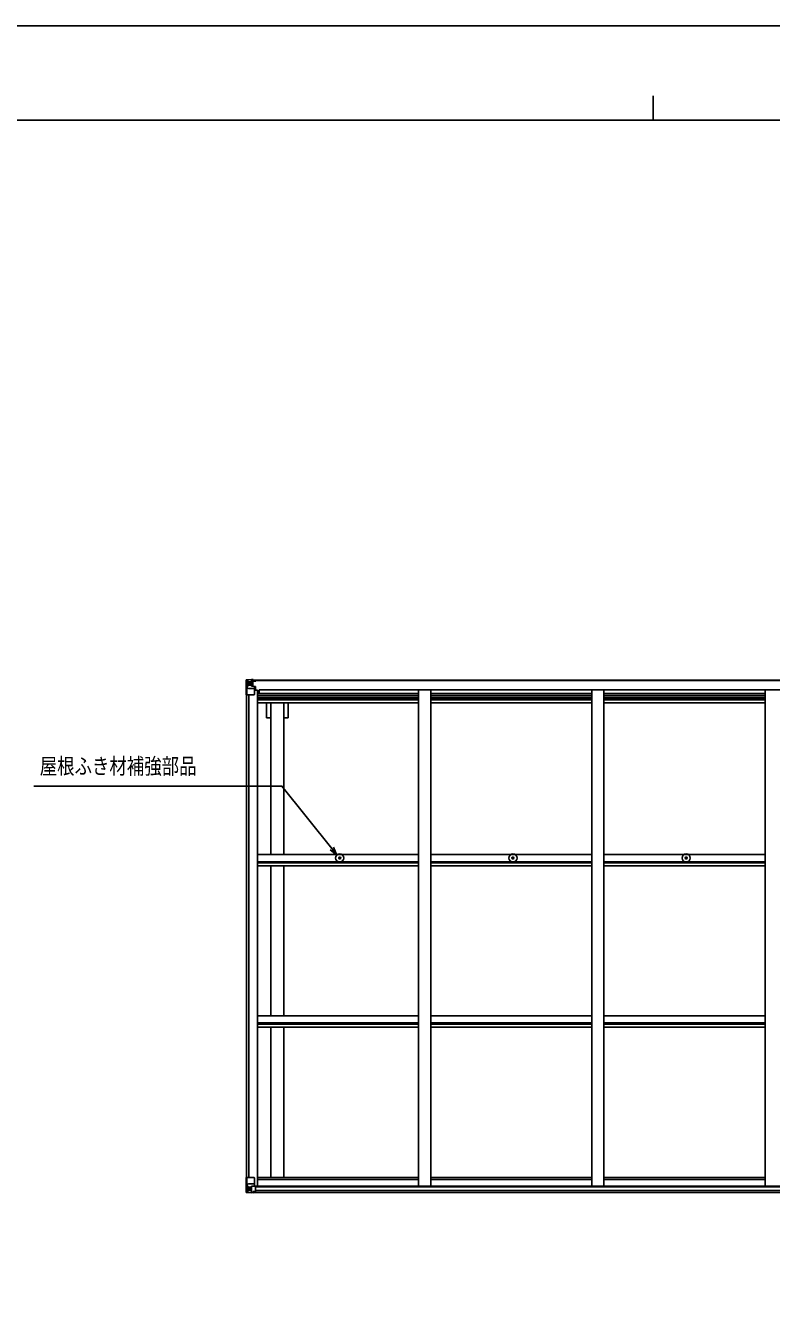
# Model space of a CAD drawing. Units: millimetres, scale not verified. Extents: x -8410 to 8410, y -5940 to 5940.
# Drawn here: x -2602 to 478, y 596 to 5940 of the extents above; entities that cross this region are included whole.
import ezdxf
from ezdxf.enums import TextEntityAlignment as Align

# ---------------------------------------------------------------- set-up
doc = ezdxf.new("R2010")
doc.units = ezdxf.units.MM
doc.header["$LTSCALE"] = 30
for name, color, linetype in [('0-4_YKK_13', 4, 'Continuous'), ('0-5_YKK_A1', 4, 'Continuous'), ('0-6_YKK_D', 6, 'Continuous'), ('0-7_YKK_ZWAK', 7, 'Continuous')]:
    doc.layers.add(name, color=color, linetype=linetype)
doc.styles.add('ＭＳ ゴシック', font='')
doc.styles.get('ＭＳ ゴシック').set_extended_font_data('MS Gothic')

msp = doc.modelspace()

# ---------------------------------------------------------------- linework, layer by layer
at = {"layer": '0-4_YKK_13'}
for p, q in [((-1692, 3234.63), (-1692, 3234.59)), ((-1691.06, 3235.63), (-1691.06, 3235.63)), ((-1691.06, 3235.59), (-1691.06, 3235.63)), ((-1682.09, 3236.02), (-1690.01, 3235.54)), ((-1689.15, 3234.57), (-1689.16, 3234.5)), ((-1689.16, 3173.92), (-1689.16, 3234.5)), ((-1688.61, 3200.8), (-1684.47, 3212.89)), ((-1685.19, 3231.13), (-1687.92, 3234.8)), ((-1684.33, 3227.62), (-1682, 3227.68)), ((-1684.33, 3214.15), (-1684.33, 3227.62)), ((-1682, 3214.12), (-1684.33, 3214.15)), ((-1670, 3236.81), (-1682, 3236.02)), ((-1682, 3227.68), (-1670, 3227.68)), ((-1682, 3214.12), (-1670, 3214.12)), ((-1682, 3214.12), (-1682, 3214.12)), ((-1676.52, 3220.48), (-1676.52, 3219.52)), ((-1671, 3227.68), (-1670, 3227.68)), ((-1663.5, 3237.32), (-1670, 3236.92)), ((-1670, 3210.82), (-1670, 3236.92)), ((-1670, 3236.04), (-1663.5, 3236.43)), ((-1668.5, 3231.21), (-1670, 3231.21)), ((-1668.5, 3227.68), (-1670, 3227.68)), ((-1668.5, 3214.12), (-1670, 3214.12)), ((-1669.17, 3210.56), (-1658.83, 3208.91)), ((-1669.17, 3209.93), (-1669.17, 3210.56)), ((-1658.83, 3208.28), (-1669.17, 3209.93)), ((-1663.5, 3235.51), (-1668.5, 3235.42)), ((-1668, 3230.85), (-1668.5, 3230.85)), ((-1664.5, 3225.92), (-1668.5, 3225.92)), ((-1664.5, 3217.72), (-1668.5, 3217.72)), ((-1668.39, 3229.55), (-1664.5, 3229.55)), ((-1668.01, 3229.76), (-1668.01, 3229.92)), ((-1668.01, 3229.92), (-1668, 3229.92)), ((-1668, 3231.88), (-1668, 3229.92)), ((-1660, 3231.88), (-1668, 3231.88)), ((-1660, 3231.85), (-1668, 3231.85)), ((-1658, 3230.01), (-1668, 3229.92)), ((-1664.5, 3209.82), (-1664.5, 3229.79)), ((-1663.5, 3236.43), (-1663.5, 3237.32)), ((-1663.5, 3235.92), (-1663.5, 3236.43)), ((-1663.5, 3235.92), (-1663.5, 3235.51)), ((-1663.5, 3235.51), (-1663.5, 3234.69)), ((-1658.83, 3208.91), (-1658.83, 3208.28)), ((-1658.55, 3208.83), (-1654.5, 3208.8)), ((-1658.5, 3235.12), (-1658.5, 3234.69)), ((-1658.2, 3235.12), (-1658.5, 3235.12)), ((-1658.2, 3235.12), (-1656.51, 3234.69)), ((-1658, 3231.62), (-1653, 3231.62)), ((-1658, 3230.01), (-1658, 3231.62)), ((-1658, 3174.92), (-1658, 3208.02)), ((-1653.5, 3208.79), (-1654.5, 3208.8)), ((-1654.5, 3207.06), (-1653.5, 3207.07)), ((-1653.5, 3192.57), (-1653.5, 3208.79)), ((-1653, 3232.54), (-1653, 3231.62)), ((-1653, 3231.62), (-1652, 3231.62)), ((-1652, 3231.62), (-1652, 3232.54)), ((-1652, 3231.62), (-1652, 3230.05)), ((-1652, 3229.94), (-1652, 3230.05)), ((-1689.16, 3173.92), (-1659, 3173.92)), ((-1688.61, 3200.8), (-1682, 3200.59)), ((-1682, 3200.59), (-1658, 3200.59)), ((-1653.5, 3196.92), (-1658, 3196.92)), ((-1307.42, 2499.61), (-1306.31, 2499.63)), ((-1307.42, 2498.61), (-1306.31, 2498.59)), ((-1306.31, 2499.63), (-1305.8, 2499.73)), ((-1306.31, 2498.59), (-1305.8, 2498.49)), ((-1305.7, 2500.24), (-1305.8, 2499.73)), ((-1305.7, 2497.97), (-1305.8, 2498.49)), ((-1305.68, 2501.35), (-1305.7, 2500.24)), ((-1305.68, 2496.86), (-1305.7, 2497.97)), ((-1304.68, 2501.35), (-1304.66, 2500.24)), ((-1304.68, 2496.86), (-1304.66, 2497.97)), ((-1304.66, 2500.24), (-1304.56, 2499.73)), ((-1304.66, 2497.97), (-1304.56, 2498.49)), ((-1304.04, 2499.63), (-1304.56, 2499.73)), ((-1304.04, 2498.59), (-1304.56, 2498.49)), ((-1302.93, 2499.61), (-1304.04, 2499.63)), ((-1302.93, 2498.61), (-1304.04, 2498.59)), ((-591.42, 2499.61), (-590.31, 2499.63)), ((-591.42, 2498.61), (-590.31, 2498.59)), ((-590.31, 2499.63), (-589.8, 2499.73)), ((-590.31, 2498.59), (-589.8, 2498.49)), ((-589.7, 2500.24), (-589.8, 2499.73)), ((-589.7, 2497.97), (-589.8, 2498.49)), ((-589.68, 2501.35), (-589.7, 2500.24)), ((-589.68, 2496.86), (-589.7, 2497.97)), ((-588.68, 2501.35), (-588.66, 2500.24)), ((-588.68, 2496.86), (-588.66, 2497.97)), ((-588.66, 2500.24), (-588.56, 2499.73)), ((-588.66, 2497.97), (-588.56, 2498.49)), ((-588.04, 2499.63), (-588.56, 2499.73)), ((-588.04, 2498.59), (-588.56, 2498.49)), ((-586.93, 2499.61), (-588.04, 2499.63)), ((-586.93, 2498.61), (-588.04, 2498.59)), ((124.58, 2499.61), (125.69, 2499.63)), ((124.58, 2498.61), (125.69, 2498.59)), ((125.69, 2499.63), (126.2, 2499.73)), ((125.69, 2498.59), (126.2, 2498.49)), ((126.3, 2500.24), (126.2, 2499.73)), ((126.3, 2497.97), (126.2, 2498.49)), ((126.32, 2501.35), (126.3, 2500.24)), ((126.32, 2496.86), (126.3, 2497.97)), ((127.32, 2501.35), (127.34, 2500.24)), ((127.32, 2496.86), (127.34, 2497.97)), ((127.34, 2500.24), (127.44, 2499.73)), ((127.34, 2497.97), (127.44, 2498.49)), ((127.96, 2499.63), (127.44, 2499.73)), ((127.96, 2498.59), (127.44, 2498.49)), ((129.07, 2499.61), (127.96, 2499.63)), ((129.07, 2498.61), (127.96, 2498.59)), ((-1692, 1177.94), (-1659, 1177.94)), ((-1692, 1117.23), (-1692, 1177.94)), ((-1689.16, 1177.94), (-1689.16, 1117.36)), ((-1658, 1176.94), (-1658, 1143.85)), ((-1688.61, 1151.06), (-1682, 1151.28)), ((-1688.61, 1151.06), (-1684.47, 1138.98)), ((-1682, 1137.74), (-1684.33, 1137.71)), ((-1684.33, 1137.71), (-1684.33, 1124.24)), ((-1684.33, 1124.24), (-1682, 1124.18)), ((-1682, 1151.28), (-1658, 1151.28)), ((-1682, 1137.74), (-1682, 1137.74)), ((-1670, 1137.74), (-1682, 1137.74)), ((-1682, 1124.19), (-1670, 1124.19)), ((-1677.48, 1131.38), (-1677.48, 1132.34)), ((-1670, 1141.73), (-1663.5, 1141.73)), ((-1670, 1141.73), (-1670, 1114.94)), ((-1658.83, 1143.59), (-1669.17, 1141.93)), ((-1669.17, 1141.93), (-1669.17, 1141.73)), ((-1666.48, 1141.73), (-1658.83, 1142.95)), ((-1663.5, 1141.73), (-1654.5, 1141.7)), ((-1658.83, 1142.95), (-1658.83, 1143.59)), ((-1653.5, 1140.79), (-1653.5, 1120.63)), ((-1691.06, 1116.28), (-1691.06, 1116.23)), ((-1682.09, 1115.85), (-1690.01, 1116.32)), ((-1689.15, 1117.29), (-1689.16, 1117.36)), ((-1685.19, 1120.73), (-1687.92, 1117.07)), ((-1670, 1115.06), (-1682, 1115.84)), ((-1663.5, 1114.55), (-1663.5, 1120.49)), ((-1654.5, 1119.92), (-1663.5, 1119.86))]:
    msp.add_line(p, q, dxfattribs=at)
for points in [[(-1692, 3234.59), (-1692, 3173.92), (-1689.16, 3173.92)], [(-1691.06, 3235.63), (-1682, 3236.19), (-1670, 3236.92)], [(-1678.44, 3221.44), (-1679.4, 3221.44), (-1679.4, 3222.4), (-1678.44, 3222.4)], [(-1677.48, 3223.36), (-1677.48, 3224.32), (-1676.52, 3224.32), (-1676.52, 3223.36)], [(-1676.52, 3219.52), (-1677.48, 3219.52), (-1677.48, 3220.48)], [(-1675.56, 3222.4), (-1674.6, 3222.4), (-1674.6, 3221.44), (-1675.56, 3221.44)], [(-1663.5, 3235.92), (-1668.5, 3235.92), (-1668.5, 3210.46)], [(-1653, 3229.89), (-1668, 3229.76), (-1668.01, 3229.76)], [(-1668, 3230.85), (-1660, 3230.85), (-1660, 3232.54)], [(-1658, 3230.01), (-1658, 3230), (-1652, 3230.05)], [(-1654.5, 3208.8), (-1654.5, 3207.06), (-1658, 3207.05)], [(-1678.44, 1129.46), (-1679.4, 1129.46), (-1679.4, 1130.42), (-1678.44, 1130.42)], [(-1677.48, 1132.34), (-1676.52, 1132.34), (-1676.52, 1131.38)], [(-1676.52, 1128.5), (-1676.52, 1127.54), (-1677.48, 1127.54), (-1677.48, 1128.5)], [(-1675.56, 1130.42), (-1674.6, 1130.42), (-1674.6, 1129.46), (-1675.56, 1129.46)], [(-1691.06, 1116.23), (-1682, 1115.68), (-1663.5, 1114.55)], [(-1653.5, 1120.63), (-1653.51, 1120.53), (-1663.5, 1120.49)]]:
    msp.add_lwpolyline(points, dxfattribs=at)
for centre, radius in [((-1677, 3221.92), 5.3), ((-1305.18, 2499.11), 17), ((-589.18, 2499.11), 17), ((126.82, 2499.11), 17), ((-1305.18, 2499.11), 4), ((-589.18, 2499.11), 4), ((126.82, 2499.11), 4), ((-1677, 1129.94), 5.3)]:
    msp.add_circle(centre, radius, dxfattribs=at)
for centre, radius, start, end in [((-1691, 3234.63), 0.999, 93.4424, 179.95083), ((-1691, 3234.63), 1, 93.50017, 180.00079), ((-1691, 3234.59), 0.999, 93.4424, 179.95083), ((-1689.85, 3248.24), 12.7, 269.24466, 275.10311), ((-1687.87, 3234.63), 1.28, 131.17831, 182.45895), ((-1678.44, 3223.36), 0.96, 270, 0), ((-1678.44, 3220.48), 0.96, 0, 90), ((-1675.56, 3223.36), 0.96, 180, 270), ((-1675.56, 3220.48), 0.96, 90, 180), ((-1669.06, 3211.5), 0.937, 182.32209, 263.26766), ((-1669.06, 3210.86), 0.937, 182.32209, 263.26766), ((-1668, 3232.38), 0.5, 179.99802, 269.99691), ((-1668, 3232.35), 0.5, 180.00109, 270.00109), ((-1668, 3229.42), 0.5, 90.52895, 180.04464), ((-1667.99, 3229.25), 0.513, 91.88028, 181.04707), ((-1658.94, 3207.98), 0.937, 2.32209, 83.26766), ((-1658.94, 3207.35), 0.937, 2.32209, 83.26766), ((-1652.86, 3237.58), 7.69, 268.96999, 276.43426), ((-1659, 3174.92), 1, 270, 0), ((-1305.18, 2499.11), 2.3, 167.44414, 192.55586), ((-1305.18, 2499.11), 2.3, 77.44414, 102.55586), ((-1305.18, 2499.11), 2.3, 257.44414, 282.55586), ((-1305.18, 2499.11), 2.3, 347.44414, 12.55586), ((-589.18, 2499.11), 2.3, 167.44414, 192.55586), ((-589.18, 2499.11), 2.3, 77.44414, 102.55586), ((-589.18, 2499.11), 2.3, 257.44414, 282.55586), ((-589.18, 2499.11), 2.3, 347.44414, 12.55586), ((126.82, 2499.11), 2.3, 167.44414, 192.55586), ((126.82, 2499.11), 2.3, 77.44414, 102.55586), ((126.82, 2499.11), 2.3, 257.44414, 282.55586), ((126.82, 2499.11), 2.3, 347.44414, 12.55586), ((-1659, 1176.94), 1, 0, 90), ((-1678.44, 1131.38), 0.96, 270, 0), ((-1678.44, 1128.5), 0.96, 0, 90), ((-1675.56, 1131.38), 0.96, 180, 270), ((-1675.56, 1128.5), 0.96, 90, 180), ((-1669.06, 1141), 0.937, 96.73234, 129.06602), ((-1658.94, 1144.52), 0.937, 276.73234, 357.67791), ((-1658.94, 1143.88), 0.937, 276.73234, 357.67791), ((-1691, 1117.27), 0.999, 180.04917, 266.5576), ((-1691, 1117.23), 0.999, 180.04917, 266.5576), ((-1691, 1117.23), 1, 179.99921, 266.49983), ((-1689.85, 1103.62), 12.7, 84.89689, 90.75534), ((-1687.87, 1117.23), 1.28, 177.54105, 228.82169)]:
    msp.add_arc(centre, radius, start, end, dxfattribs=at)
for centre, major_axis, ratio, start_param, end_param in [((-1490.06, 3247.94), (201, 12.36), 0.060933, 3.1373463, 3.1378449), ((-1689.06, 3235.71), (2, 0.12), 0.060933, 3.1378449, 4.2119296), ((-1688.87, 3232.61), (-0.02, 3), 0.466854, 5.5234897, 6.1575023), ((-1687.2, 3227.54), (0.03, 5), 0.573921, 4.7320603, 5.5159136), ((-1685.74, 3214.17), (0, 3), 0.468246, 4.2703918, 4.7058971), ((-1763.75, 3227.68), (81.75, 0), 0.061163, 0, 0.0007725), ((-1687.89, 3203.15), (0.85, 2.32), 0.403757, 2.3087461, 3.2744049), ((-1687.89, 1148.71), (0.85, -2.32), 0.403757, 3.0087805, 3.9744392), ((-1687.2, 1124.32), (0.03, -5), 0.573921, 0.7672717, 1.551125), ((-1685.74, 1137.69), (0, -3), 0.468246, 1.5772882, 2.0127935), ((-1763.75, 1124.19), (81.75, 0), 0.061163, 6.2824128, 6.2831853), ((-1654.5, 1140.79), (1, -0.021), 0.906239, 0.0187047, 1.589501), ((-1689.06, 1116.15), (2, -0.12), 0.060933, 2.0712557, 3.1453404), ((-1490.06, 1103.92), (201, -12.36), 0.060933, 3.1453404, 3.145839), ((-1688.87, 1119.25), (-0.02, -3), 0.466854, 0.125683, 0.7596956), ((-1654.5, 1120.63), (1, 0.012), 0.707053, 4.7036637, 6.124411)]:
    msp.add_ellipse(centre, major_axis=major_axis, ratio=ratio, start_param=start_param, end_param=end_param, dxfattribs=at)
at = {"layer": '0-5_YKK_A1'}
for p, q in [((-1668.5, 3234.69), (1192.5, 3234.69)), ((-1668.5, 3232.54), (1192.5, 3232.54)), ((-1690, 3173.92), (-1690, 1177.94)), ((-1680.3, 3173.92), (-1680.3, 1177.94)), ((-1658, 3192.57), (-1645, 3192.57)), ((-1645, 3192.57), (-1645, 1141.92)), ((-1645, 3178.89), (-979, 3178.89)), ((-1645, 3170.5), (-979, 3170.5)), ((-1645, 3162.3), (-979, 3162.3)), ((-1645, 3158.37), (-979, 3158.37)), ((-1645, 3153.29), (-979, 3153.29)), ((-1637.5, 3178.89), (-1637.5, 3194.41)), ((-1637.5, 3194.41), (1161.5, 3194.41)), ((-979, 3194.39), (-979, 1141.92)), ((-929, 3194.39), (-929, 1141.92)), ((-929, 3178.89), (-263, 3178.89)), ((-929, 3170.5), (-263, 3170.5)), ((-929, 3162.3), (-263, 3162.3)), ((-929, 3158.37), (-263, 3158.37)), ((-929, 3153.29), (-263, 3153.29)), ((-263, 3194.39), (-263, 1141.92)), ((-213, 3194.39), (-213, 1141.92)), ((-213, 3178.89), (453, 3178.89)), ((-213, 3170.5), (453, 3170.5)), ((-213, 3162.3), (453, 3162.3)), ((-213, 3158.37), (453, 3158.37)), ((-213, 3153.29), (453, 3153.29)), ((453, 3194.39), (453, 1141.92)), ((-1645, 3140.28), (-979, 3140.28)), ((-1608.2, 3078.69), (-1608.2, 3140.28)), ((-1590.5, 2513.63), (-1590.5, 3140.28)), ((-1535.5, 2513.63), (-1535.5, 3140.28)), ((-1517.8, 3078.69), (-1517.8, 3140.28)), ((-929, 3140.28), (-263, 3140.28)), ((-213, 3140.28), (453, 3140.28)), ((-1590.5, 3078.69), (-1608.2, 3078.69)), ((-1517.8, 3078.69), (-1535.5, 3078.69)), ((-1644.97, 2513.63), (-979, 2513.63)), ((-928.97, 2513.63), (-263, 2513.63)), ((-212.97, 2513.63), (453, 2513.63)), ((-1644.97, 2483.89), (-979, 2483.89)), ((-1644.97, 2479.34), (-979, 2479.34)), ((-1644.97, 2466.33), (-979, 2466.33)), ((-1590.5, 1846.63), (-1590.5, 2466.33)), ((-1535.5, 1846.63), (-1535.5, 2466.33)), ((-928.97, 2483.89), (-263, 2483.89)), ((-928.97, 2479.34), (-263, 2479.34)), ((-928.97, 2466.33), (-263, 2466.33)), ((-212.97, 2483.89), (453, 2483.89)), ((-212.97, 2479.34), (453, 2479.34)), ((-212.97, 2466.33), (453, 2466.33)), ((-1644.97, 1846.63), (-979, 1846.63)), ((-1644.97, 1816.9), (-979, 1816.9)), ((-928.97, 1846.63), (-263, 1846.63)), ((-928.97, 1816.9), (-263, 1816.9)), ((-212.97, 1846.63), (453, 1846.63)), ((-212.97, 1816.9), (453, 1816.9)), ((-1644.97, 1812.35), (-979, 1812.35)), ((-1644.97, 1799.34), (-979, 1799.34)), ((-1590.5, 1178.09), (-1590.5, 1799.34)), ((-1535.5, 1178.09), (-1535.5, 1799.34)), ((-928.97, 1812.35), (-263, 1812.35)), ((-928.97, 1799.34), (-263, 1799.34)), ((-212.97, 1812.35), (453, 1812.35)), ((-212.97, 1799.34), (453, 1799.34)), ((-1645, 1178.09), (-979, 1178.09)), ((-929, 1178.09), (-263, 1178.09)), ((-213, 1178.09), (453, 1178.09)), ((-1665.26, 1141.92), (1189.26, 1141.92)), ((-1653.5, 1139.66), (1177.5, 1139.66)), ((-1653.5, 1124.05), (1177.5, 1124.05)), ((-1645, 1169.75), (-979, 1169.75)), ((-929, 1169.75), (-263, 1169.75)), ((-213, 1169.75), (453, 1169.75)), ((-1663.5, 1116.15), (1187.5, 1116.15))]:
    msp.add_line(p, q, dxfattribs=at)
at = {"layer": '0-6_YKK_D'}
for points in [[(-1317.01, 2511.32), (-1338.2, 2537.9), (-1544.2, 2796.28), (-2570.17, 2796.28)], [(-1345.33, 2532.22), (-1317.01, 2511.32), (-1331.08, 2543.58)]]:
    msp.add_lwpolyline(points, dxfattribs=at)
at = {"layer": '0-7_YKK_ZWAK'}
for p, q in [((-9.96, 5650), (-9.96, 5550)), ((7790.04, 5550), (-7809.96, 5550))]:
    msp.add_line(p, q, dxfattribs=at)
msp.add_lwpolyline([(-8410, -5940), (8410, -5940), (8410, 5940), (-8410, 5940)], close=True, dxfattribs=at)

# ---------------------------------------------------------------- texts
at = {"layer": '0-6_YKK_D', "style": 'ＭＳ ゴシック', "width": 0.8}
msp.add_text('屋根ふき材補強部品', height=65.98, dxfattribs=at).set_placement((-2545.2, 2826.27), align=Align.BOTTOM_LEFT)

doc.saveas('drawing.dxf')
